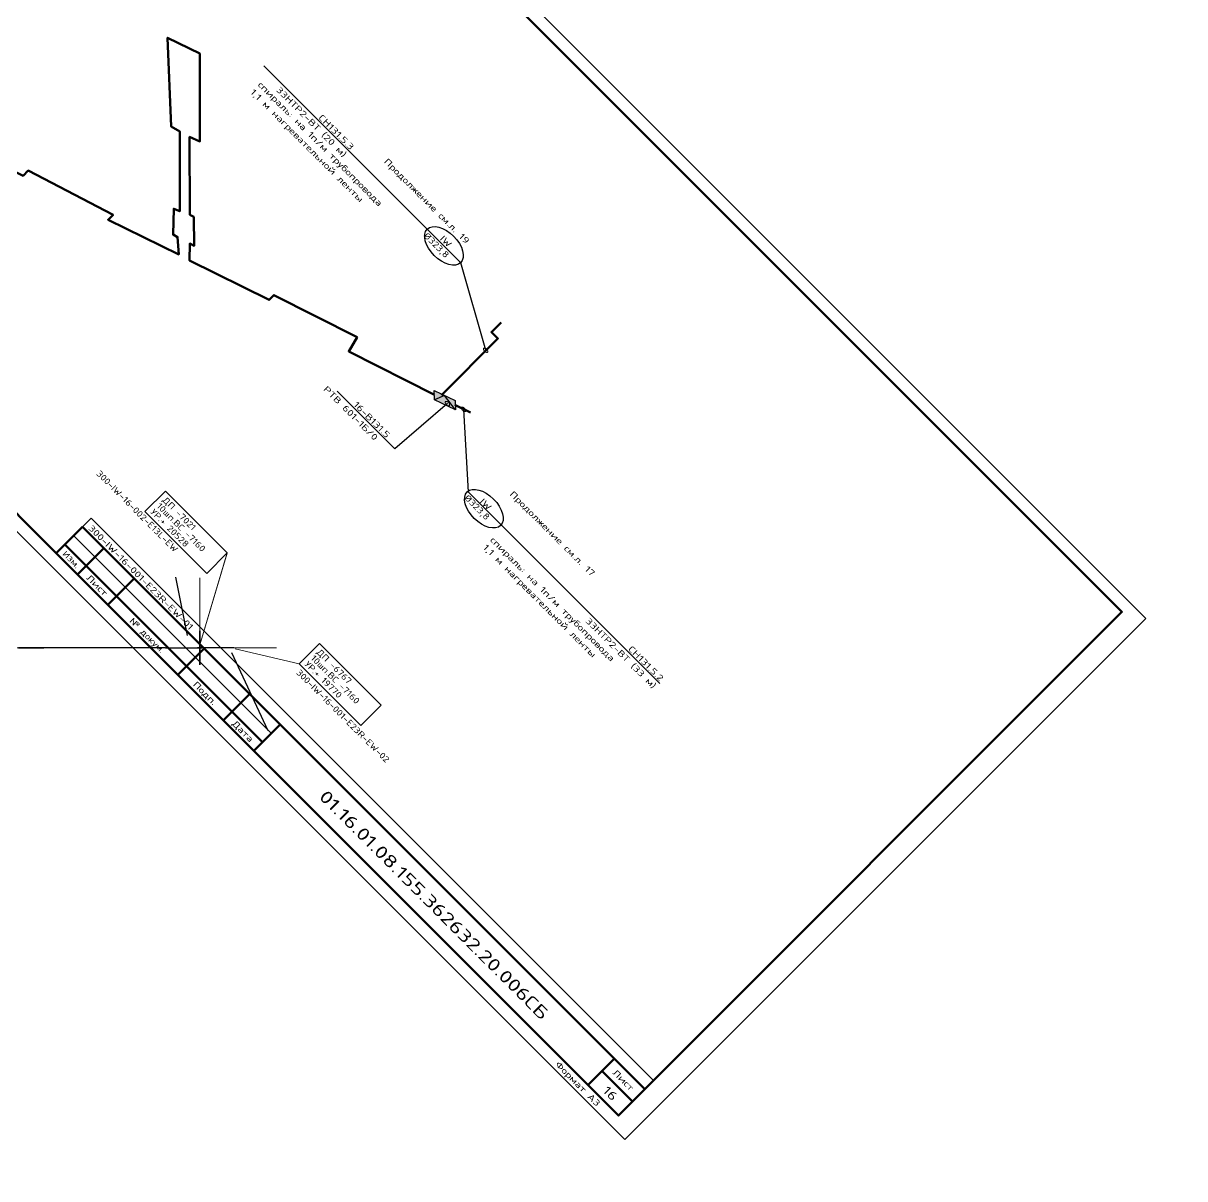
# Model space of a CAD drawing. Header units: millimetres. Extents: x -1501 to 8157, y -8271 to 1386.
# Drawn here: x 6161.1 to 6431.4, y -6271.6 to -6002.8 of the extents above; entities that cross this region are included whole.
import ezdxf
from ezdxf import colors
from ezdxf.entities.mleader import LeaderData, LeaderLine
from ezdxf.enums import TextEntityAlignment as Align
from ezdxf.math import Vec2, Vec3

# ---------------------------------------------------------------- set-up
doc = ezdxf.new("R2010")
doc.units = ezdxf.units.MM
doc.header["$MEASUREMENT"] = 0
for name, color, linetype, lineweight in [('--TEXT--', 7, 'Continuous', 25), ('OFORMLENIE', 7, 'Continuous', 25), ('подложка', 253, 'Continuous', 13), ('СН', 1, 'Continuous', 50)]:
    doc.layers.add(name, color=color, linetype=linetype, lineweight=lineweight)
doc.layers.add('Коробки', color=250, linetype='Continuous')
doc.layers.add('Построение', color=7, linetype='Continuous')
doc.layers.add('непечат', color=2, linetype='Continuous', plot=False)
doc.styles.add('GOST 2.304', font='CS_Gost2304.shx')
doc.styles.add('GOST_2.304', font='CS_Gost2304.shx', dxfattribs={"height": 2.5})
doc.styles.add('GOST_2.304_07', font='CS_Gost2304.shx', dxfattribs={"width": 0.7})
doc.styles.add('GOST_2.304_09', font='CS_Gost2304.shx', dxfattribs={"width": 0.9})
doc.styles.add('Style-CS_Gost2304', font='CS_Gost2304.shx')
doc.styles.add('TNR_30', font='times.ttf', dxfattribs={"height": 3})

# ---------------------------------------------------------------- blocks, each defined once
blk = doc.blocks.new('TerminatorOpen_0.4')
at = {"color": 0, "linetype": 'ByBlock', "lineweight": -2}
for q in [(-1, 0.2), (-1, 0), (-1, -0.2)]:
    blk.add_line((0, 0), q, dxfattribs=at)
blk = doc.blocks.new('_DotSmall')
at = {"color": 0, "linetype": 'ByBlock', "const_width": 0.5}
blk.add_lwpolyline([(-0.0625, 0, 1), (0.0625, 0, 1)], format="xyb", close=True, dxfattribs=at)
blk = doc.blocks.new('A$C612D6D77')
at = {"layer": 'Коробки', "linetype": 'ByBlock', "ltscale": 0.5}
h = blk.add_hatch(color=3, dxfattribs=at)
h.paths.add_polyline_path([(300, 300), (0, 300), (0, 0)])
h.paths.add_polyline_path([(600, 0), (600, 300), (300, 300)])
at = {"layer": 'Коробки', "linetype": 'ByBlock', "ltscale": 0.5, "true_color": 0xffffff}
blk.add_hatch(color=7, dxfattribs=at).paths.add_polyline_path([(0, 0), (600, 0), (300, 300)])
at = {"layer": 'Коробки', "linetype": 'ByBlock', "ltscale": 0.5}
for p, q in [((0, 0), (300, 300)), ((300, 300), (600, 0))]:
    blk.add_line(p, q, dxfattribs=at)
blk.add_lwpolyline([(0, 0), (600, 0), (600, 300), (0, 300)], close=True, dxfattribs=at)
blk = doc.blocks.new('*U21')
at = {"color": 0, "linetype": 'ByBlock', "lineweight": -2}
blk.add_lwpolyline([(420, 297), (0, 297), (0, 0), (420, 0)], close=True, dxfattribs=at)
at = {"color": 0, "linetype": 'ByBlock', "lineweight": 50}
blk.add_lwpolyline([(20, 292), (415, 292), (415, 5), (20, 5)], close=True, dxfattribs=at)
at = {"color": 0, "linetype": 'ByBlock', "lineweight": -2, "style": 'GOST_2.304'}
blk.add_text('Формат А3', height=2.5, dxfattribs=at).set_placement((410, 2.5), align=Align.MIDDLE_RIGHT)
at = {"color": 0, "linetype": 'ByBlock', "lineweight": -2, "style": 'TNR_30'}
blk.add_attdef('ВЕРХНИЙ_НОМЕР_ЛИСТА', text='', height=3, dxfattribs=at).set_placement((410, 287), align=Align.MIDDLE_CENTER)
blk = doc.blocks.new('ST_2a_dyn')
at = {"color": 0, "linetype": 'ByBlock', "lineweight": 50, "extrusion": (0, 1, 0)}
for p, q in [((-185, 15), (0, 15)), ((-10, 8), (0, 8)), ((-185, 5), (-120, 5)), ((-185, 0), (0, 0))]:
    blk.add_line(p, q, dxfattribs=at)
at = {"color": 0, "linetype": 'ByBlock', "lineweight": 50, "extrusion": (1, 0, 0)}
for p, q in [((-185, 0), (-185, 15)), ((-178, 15), (-178, 0)), ((-168, 15), (-168, 0)), ((-145, 15), (-145, 0)), ((-130, 15), (-130, 0)), ((-120, 0), (-120, 15)), ((-10, 0), (-10, 15))]:
    blk.add_line(p, q, dxfattribs=at)
at = {"color": 0, "linetype": 'ByBlock', "lineweight": 50}
blk.add_line((0, 15), (0, 0), dxfattribs=at)
at = {"color": 0, "linetype": 'ByBlock', "lineweight": -2, "extrusion": (0, 1, 0)}
blk.add_line((-185, 10), (-120, 10), dxfattribs=at)
at = {"color": 0, "linetype": 'ByBlock', "lineweight": -2, "style": 'GOST_2.304'}
for s, p in [('Лист', (-5, 11.5)), ('Лист', (-173, 2.5)), ('Подп.', (-137.5, 2.5)), ('Дата', (-125, 2.5))]:
    blk.add_text(s, height=2.5, dxfattribs=at).set_placement(p, align=Align.MIDDLE_CENTER)
at = {"color": 0, "linetype": 'ByBlock', "lineweight": -2, "width": 0.9}
for s, style, p in [('Изм.', 'GOST_2.304', (-181.5, 2.5)), ('№ докум.', 'GOST_2.304_09', (-156.5, 2.5))]:
    blk.add_text(s, height=2.5, dxfattribs=dict(at, style=style)).set_placement(p, align=Align.MIDDLE_CENTER)
at = {"color": 0, "linetype": 'ByBlock', "lineweight": -2}
for tag, height, style, flags, p in [('ИЗМ_2', 2.5, 'GOST_2.304', 12, (-181.5, 12.5)), ('ЛИСТ_2', 2.5, 'GOST_2.304', 12, (-173, 12.5)), ('N_ДОК_2', 2.5, 'GOST_2.304_09', 12, (-156.5, 12.5)), ('ИЗМ_1', 2.5, 'GOST_2.304', 12, (-181.5, 7.5)), ('ЛИСТ_1', 2.5, 'GOST_2.304', 12, (-173, 7.5)), ('N_ДОК_1', 2.5, 'GOST_2.304_09', 12, (-156.5, 7.5)), ('ШИФР', 5, 'GOST_2.304', 4, (-65, 7.5)), ('LIST', 3.5, 'GOST_2.304', 4, (-5, 4))]:
    blk.add_attdef(tag, text='', height=height, dxfattribs=dict(at, style=style, flags=flags)).set_placement(p, align=Align.MIDDLE_CENTER)
at = {"color": 0, "linetype": 'ByBlock', "lineweight": -2, "style": 'GOST_2.304_07', "width": 0.7, "flags": 12}
for tag, p in [('ДАТА_2', (-125, 12.5)), ('ДАТА_1', (-125, 7.5))]:
    blk.add_attdef(tag, text='', height=2.5, dxfattribs=at).set_placement(p, align=Align.MIDDLE_CENTER)

msp = doc.modelspace()

# ---------------------------------------------------------------- hatches: boundary and pattern name
at = {"layer": 'подложка', "extrusion": (1.96262e-16, 1, -3.92523e-17)}
h = msp.add_hatch(color=252, dxfattribs=at)
edge = h.paths.add_edge_path()
edge.add_arc((-6194.26, 229.29), 1, 180, 540)
at = {"layer": 'подложка', "extrusion": (1, 3.92523e-17, 1.17757e-16)}
h = msp.add_hatch(color=252, dxfattribs=at)
edge = h.paths.add_edge_path()
edge.add_arc((-6148.12, 237.23), 1, -90, 270)
at = {"layer": 'подложка', "extrusion": (1.96262e-16, 1, -3.92523e-17)}
h = msp.add_hatch(color=252, dxfattribs=at)
edge = h.paths.add_edge_path()
edge.add_arc((-6210.15, 229.29), 1, 180, 540)
at = {"layer": 'Построение', "linetype": 'Continuous', "lineweight": 30, "extrusion": (-1.96262e-16, -1, 3.92523e-17)}
h = msp.add_hatch(color=256, dxfattribs=at)
edge = h.paths.add_edge_path()
edge.add_arc((6165.97, 229.29), 1, 180, 540)
at = {"layer": 'Построение', "linetype": 'Continuous', "lineweight": 30, "extrusion": (1, 3.92523e-17, 1.17757e-16)}
h = msp.add_hatch(color=256, dxfattribs=at)
edge = h.paths.add_edge_path()
edge.add_arc((-6148.12, 266.49), 1, -90, 270)

# ---------------------------------------------------------------- linework, layer by layer
at = {"layer": '--TEXT--', "extrusion": (-0.57735, -0.57735, 0.57735)}
for p, q in [((6199.35, -6145.29, 272.42), (6196.63, -6131.69, 283.3)), ((6209.57, -6149.24, 227.59), (6218.05, -6167.35, 217.96))]:
    msp.add_line(p, q, dxfattribs=at)
for centre in [(8707.08, 250.37), (8756.88, 186.87)]:
    msp.add_circle(centre, 5.51, dxfattribs=at)
at = {"layer": 'OFORMLENIE', "extrusion": (-0.57735, -0.57735, 0.57735)}
for q in [(6174.94, -6120.01, 54.93), (6307.83, -6248.82, 59.01)]:
    msp.add_line((6176.98, -6117.97, 59.01), q, dxfattribs=at)
at = {"layer": 'непечат', "color": 3, "extrusion": (-0.57735, -0.57735, 0.57735)}
msp.add_lwpolyline([(-1387.86, 992.34), (10962.33, 992.34), (10962.33, -1271.92), (-1387.86, -1271.92)], close=True, dxfattribs=at)
at = {"layer": 'подложка', "color": 252, "extrusion": (-0.57735, -0.57735, 0.57735)}
for p, q in [((6202.21, -6147.42, 273.16), (6208.58, -6126.07, 300.87)), ((6202.21, -6147.42, 273.16), (6208.57, -6126.14, 300.79)), ((6210.46, -6148.35, 229.38), (6225.34, -6151.83, 240.78))]:
    msp.add_line(p, q, dxfattribs=at)
at = {"layer": 'подложка', "color": 252, "extrusion": (-1, 5.55112e-17, -5.55112e-17)}
for p, q in [((6202.21, -6148.12, 229.29), (6202.21, -6131.87, 229.29)), ((6202.21, -6148.12, 270.46), (6202.21, -6131.87, 270.46)), ((6202.21, -6133.12, 231.79), (6202.21, -6133.12, 267.96))]:
    msp.add_line(p, q, dxfattribs=at)
at = {"layer": 'подложка', "color": 252, "extrusion": (1, -5.55112e-17, 5.55112e-17)}
for p, q in [((6202.21, -6144.12, 272.45), (6202.21, -6144.12, 274.45)), ((6202.21, -6144.12, 274.45), (6202.21, -6144.12, 276.42)), ((6202.21, -6145.29, 237.23), (6202.21, -6145.29, 229.29)), ((6202.21, -6145.29, 237.23), (6202.21, -6145.29, 266.49)), ((6202.21, -6145.29, 286.35), (6202.21, -6145.29, 276.42)), ((6202.21, -6150.95, 237.23), (6202.21, -6150.95, 234.95)), ((6202.21, -6150.95, 237.23), (6202.21, -6150.95, 266.49)), ((6202.21, -6150.95, 286.35), (6202.21, -6150.95, 276.42)), ((6202.21, -6152.12, 272.45), (6202.21, -6152.12, 274.45)), ((6202.21, -6152.12, 274.45), (6202.21, -6152.12, 276.42))]:
    msp.add_line(p, q, dxfattribs=at)
at = {"layer": 'подложка', "color": 252, "extrusion": (-5.55112e-17, -1, 5.55112e-17)}
for p, q in [((6025.95, -6148.12, 207.29), (6207.65, -6148.12, 207.29)), ((6162, -6148.12, 229.29), (6162, -6148.12, 213.04)), ((6164.5, -6148.12, 214.29), (6199.71, -6148.12, 214.29)), ((6202.21, -6148.12, 229.29), (6202.21, -6148.12, 213.04)), ((6202.21, -6148.12, 229.29), (6202.21, -6148.12, 213.04)), ((6204.71, -6148.12, 214.29), (6207.65, -6148.12, 214.29)), ((6210.15, -6148.12, 229.29), (6210.15, -6148.12, 213.04)), ((6210.15, -6148.12, 229.29), (6210.15, -6148.12, 206.04))]:
    msp.add_line(p, q, dxfattribs=at)
at = {"layer": 'подложка', "color": 252}
for p, q in [((6194.26, -6148.12, 232.12), (6165.97, -6148.12, 232.12)), ((6194.26, -6148.12, 226.46), (6165.97, -6148.12, 226.46)), ((6194.26, -6148.12, 232.12), (6199.38, -6148.12, 232.12)), ((6194.26, -6148.12, 226.46), (6202.21, -6148.12, 226.46)), ((6202.21, -6148.12, 286.35), (6202.21, -6148.12, 276.42)), ((6210.15, -6148.12, 226.46), (6202.21, -6148.12, 226.46)), ((6210.15, -6148.12, 232.12), (6205.03, -6148.12, 232.12)), ((6220.07, -6148.12, 229.29), (6210.15, -6148.12, 229.29)), ((6220.07, -6148.12, 232.12), (6210.15, -6148.12, 232.12)), ((6220.07, -6148.12, 226.46), (6210.15, -6148.12, 226.46))]:
    msp.add_line(p, q, dxfattribs=at)
at = {"layer": 'подложка', "color": 252, "extrusion": (1, -5.55112e-17, 5.55112e-17), "elevation": 6202.21, "flags": 128}
msp.add_lwpolyline([(-6145.14, 273.44), (-6147.13, 276.42), (-6149.11, 276.42), (-6151.1, 273.44)], dxfattribs=at)
at = {"layer": 'подложка', "color": 252}
for points in [[(6194.21, -6111.7, 300.87), (6208.58, -6126.07, 300.87), (6203.84, -6130.81, 291.4), (6189.47, -6116.44, 291.4)], [(6202.21, -6144.15, 272.45), (6202.21, -6144.15, 273.44), (6202.21, -6152.09, 273.44), (6202.21, -6152.09, 272.45)], [(6230.08, -6147.09, 250.25), (6244.45, -6161.46, 250.25), (6239.71, -6166.2, 240.78), (6225.35, -6151.83, 240.78)]]:
    msp.add_3dface(points, dxfattribs=at)
at = {"layer": 'Построение', "linetype": 'Continuous', "lineweight": 30, "extrusion": (1, -5.55112e-17, 5.55112e-17)}
for p, q in [((6202.21, -6144.12, 270.46), (6202.21, -6144.12, 268.46)), ((6202.21, -6144.12, 268.46), (6202.21, -6144.12, 266.49)), ((6202.21, -6152.12, 270.46), (6202.21, -6152.12, 268.46)), ((6202.21, -6152.12, 268.46), (6202.21, -6152.12, 266.49))]:
    msp.add_line(p, q, dxfattribs=at)
at = {"layer": 'Построение', "linetype": 'Continuous', "lineweight": 30}
for p, q in [((6162, -6148.12, 233.29), (6164, -6148.12, 233.29)), ((6162, -6148.12, 225.29), (6164, -6148.12, 225.29)), ((6164, -6148.12, 233.29), (6165.97, -6148.12, 233.29)), ((6164, -6148.12, 225.29), (6165.97, -6148.12, 225.29)), ((6194.26, -6148.12, 229.29), (6165.97, -6148.12, 229.29)), ((6202.21, -6148.12, 237.23), (6202.21, -6148.12, 266.49))]:
    msp.add_line(p, q, dxfattribs=at)
at = {"layer": 'Построение', "lineweight": 30, "extrusion": (-5.55112e-17, -1, 5.55112e-17)}
for p, q in [((6194.26, -6148.12, 229.29), (6202.21, -6148.12, 229.29)), ((6202.21, -6148.12, 229.29), (6202.21, -6148.12, 237.23)), ((6210.15, -6148.12, 229.29), (6202.21, -6148.12, 229.29))]:
    msp.add_line(p, q, dxfattribs=at)
at = {"layer": 'Построение', "linetype": 'Continuous', "lineweight": 30, "extrusion": (-1, 5.55112e-17, -5.55112e-17)}
for p, q in [((6202.21, -6148.37, 270.21), (6202.21, -6147.87, 270.71)), ((6202.21, -6147.87, 270.21), (6202.21, -6148.37, 270.71))]:
    msp.add_line(p, q, dxfattribs=at)
at = {"layer": 'Построение', "linetype": 'Continuous', "lineweight": 30, "extrusion": (-1, 5.55112e-17, -5.55112e-17), "elevation": -6202.21, "flags": 128}
msp.add_lwpolyline([(6145.14, 269.47), (6147.13, 266.49), (6149.11, 266.49), (6151.1, 269.47)], dxfattribs=at)
at = {"layer": 'Построение', "linetype": 'Continuous', "lineweight": 30, "extrusion": (5.55112e-17, 1, -5.55112e-17), "elevation": -6148.12, "flags": 128}
msp.add_lwpolyline([(-6162.99, 232.27), (-6165.97, 230.28), (-6165.97, 228.3), (-6162.99, 226.31)], dxfattribs=at)
at = {"layer": 'Построение', "linetype": 'Continuous', "lineweight": 30}
for points in [[(6202.21, -6144.15, 270.46), (6202.21, -6144.15, 269.47), (6202.21, -6152.09, 269.47), (6202.21, -6152.09, 270.46)], [(6160.01, -6148.12, 227.8), (6162, -6148.12, 227.8), (6162, -6148.12, 230.78), (6160.01, -6148.12, 230.78)], [(6162, -6148.12, 233.26), (6162.99, -6148.12, 233.26), (6162.99, -6148.12, 225.32), (6162, -6148.12, 225.32)], [(6202.7, -6148.12, 229.79), (6201.71, -6148.12, 229.79), (6201.71, -6148.12, 228.79), (6202.7, -6148.12, 228.79)], [(6202.21, -6149.61, 270.46), (6202.21, -6149.61, 272.45), (6202.21, -6146.63, 272.45), (6202.21, -6146.63, 270.46)]]:
    msp.add_3dface(points, dxfattribs=at)
at = {"layer": 'СН', "extrusion": (-0.57735, -0.57735, 0.57735)}
for points in [[(8606.2, 138.63), (8626.29, 150.42), (8626.29, 153.34), (8647.53, 164.92), (8647.53, 162.09), (8664.85, 172.35), (8661.81, 176.98), (8660.65, 176.41), (8656.49, 183.94), (8657.9, 184.96), (8644.82, 207.71), (8642.59, 206.61), (8627.37, 230.88), (8635.27, 235.54), (8649.74, 210.56), (8647.3, 208.93), (8660.12, 186.76), (8661.13, 187.33), (8665.96, 179.21), (8664.87, 178.53), (8667.57, 173.7), (8687.2, 185.11), (8687.2, 187.89), (8707.79, 199.61), (8708.78, 193.16), (8730, 205.25)], [(8731.2, 207.17), (8731.2, 239.35), (8729.07, 239.35), (8729.07, 244.82)], [(8735, 208.14), (8738.85, 210.48)]]:
    msp.add_lwpolyline(points, dxfattribs=at)

# ---------------------------------------------------------------- block references
at = {"layer": 'OFORMLENIE', "extrusion": (-0.57735, -0.57735, 0.57735)}
msp.add_blockref('*U21', (8463.84, 47.27), dxfattribs=at)
ref = msp.add_blockref('ST_2a_dyn', (8878.84, 52.27), dxfattribs=at)
ref.add_attrib('LIST', '16', dxfattribs={"layer": '0', "color": 0, "linetype": 'ByBlock', "lineweight": -2, "extrusion": (-0.57735, -0.57735, 0.57735), "height": 3.5, "style": 'GOST_2.304'}).set_placement((8873.84, 56.27), align=Align.MIDDLE_CENTER)
ref.add_attrib('ШИФР', '01.16.01.08.155.362632.20.006СБ', dxfattribs={"layer": '0', "color": 0, "linetype": 'ByBlock', "lineweight": -2, "extrusion": (-0.57735, -0.57735, 0.57735), "height": 5, "style": 'GOST_2.304'}).set_placement((8813.84, 59.77), align=Align.MIDDLE_CENTER)
at = {"layer": 'Коробки', "linetype": 'ByBlock', "extrusion": (-0.57735, -0.57735, 0.57735), "xscale": -0.01000000000000001, "yscale": 0.01000000000000002, "zscale": 0.01000000000000003, "rotation": 32.06484978884831}
msp.add_blockref('A$C612D6D77', (8735.94, 206.95), dxfattribs=at)
at = {"layer": 'подложка', "color": 252, "extrusion": (-1, 5.55112e-17, -5.55112e-17), "xscale": 2.5, "yscale": 2.5, "zscale": 2.5}
for p, rotation in [((6133.12, 229.29, -6202.21), 269.9999999999999), ((6133.12, 270.46, -6202.21), 89.99999999999997)]:
    msp.add_blockref('TerminatorOpen_0.4', p, dxfattribs=dict(at, rotation=rotation))
at = {"layer": 'подложка', "color": 252, "extrusion": (-5.55112e-17, -1, 5.55112e-17), "xscale": 2.5, "yscale": 2.5, "zscale": 2.5, "rotation": 180}
for p in [(6162, 214.29, 6148.12), (6202.21, 214.29, 6148.12)]:
    msp.add_blockref('TerminatorOpen_0.4', p, dxfattribs=at)
at = {"layer": 'подложка', "color": 252, "extrusion": (-5.55112e-17, -1, 5.55112e-17), "xscale": 2.5, "yscale": 2.5, "zscale": 2.5}
for p in [(6202.21, 214.29, 6148.12), (6210.15, 214.29, 6148.12), (6210.15, 207.29, 6148.12)]:
    msp.add_blockref('TerminatorOpen_0.4', p, dxfattribs=at)

# ---------------------------------------------------------------- texts
at = {"layer": '--TEXT--', "extrusion": (-0.57735, -0.57735, 0.57735), "style": 'GOST 2.304'}
for s, p in [('1,1 м нагревательной ленты', (8649.92, 238.66)), ('спираль: на 1п/м трубопровода', (8649.95, 242.92)), ('1,1 м нагревательной ленты', (8763.1, 175.27)), ('спираль: на 1п/м трубопровода', (8763.06, 179.41))]:
    msp.add_text(s, height=2.5, dxfattribs=at).set_placement(p)
at = {"layer": '--TEXT--', "extrusion": (-0.57735, -0.57735, 0.57735), "style": 'GOST 2.304', "width": 0.9}
for p in [(8702.06, 247.18), (8751.87, 184.06)]:
    msp.add_text('%%C323,8', height=2.5, rotation=360, dxfattribs=at).set_placement(p)
at = {"layer": '--TEXT--', "extrusion": (-0.57735, -0.57735, 0.57735), "style": 'GOST 2.304'}
for s, p in [('IW', (8705.22, 250.94)), ('PTВ 601-1Б/0', (8710.8, 174.87)), ('IW', (8755.02, 187.44))]:
    msp.add_text(s, height=2.5, rotation=360, dxfattribs=at).set_placement(p)
at = {"layer": '--TEXT--', "extrusion": (-0.57735, -0.57735, 0.57735), "char_height": 2.5, "width": 44.9268, "attachment_point": 1, "text_direction": (0.707107, -0.707107, 0), "style": 'GOST 2.304'}
for s, insert in [('Продолжение см.л. 19', (6245.97, -6034.11, 211.85)), ('Продолжение см.л. 17', (6275.23, -6111.5, 163.73))]:
    msp.add_mtext(s, dxfattribs=dict(at, insert=insert))
at = {"layer": 'OFORMLENIE', "extrusion": (-0.57735, -0.57735, 0.57735), "style": 'GOST 2.304'}
msp.add_text('300-IW-16-001-E23R-EW-01', height=2.5, rotation=360, dxfattribs=at).set_placement((8695.01, 69.53), align=Align.MIDDLE_LEFT)
at = {"layer": 'подложка', "color": 252, "extrusion": (-0.57735, -0.57735, 0.57735), "style": 'Style-CS_Gost2304', "width": 0.875}
for s, p in [('300-IW-16-002-E13L-EW', (8687.36, 265.62, 126.07)), ('ДП -7021', (8702.59, 276.94, 126.07)), ('УР.+ 20528', (8702.59, 270.14, 126.07)), ('10шп.ВС -7160', (8702.59, 273.54, 126.07)), ('ДП -6767', (8752.98, 235.81, 96.57)), ('УР.+ 19770', (8752.98, 229.01, 96.57)), ('10шп.ВС -7160', (8752.98, 232.41, 96.57)), ('300-IW-16-001-E23R-EW-02', (8752.98, 224.19, 96.57))]:
    msp.add_text(s, height=2.5, rotation=360, dxfattribs=at).set_placement(p, align=Align.MIDDLE_LEFT)
at = {"layer": 'подложка', "color": 252, "extrusion": (-1, 5.55112e-17, -5.55112e-17), "insert": (6202.21, -6129.99, 250.75), "char_height": 2.5, "attachment_point": 5, "text_direction": (0, 0, 1), "style": 'GOST_2.304'}
msp.add_mtext('\\A1;754', dxfattribs=at)
at = {"layer": 'подложка', "color": 252, "extrusion": (-5.55112e-17, -1, 5.55112e-17), "char_height": 2.5, "attachment_point": 5, "text_direction": (1, 0, 0), "style": 'GOST_2.304'}
for s, insert in [('\\A1;662', (6182.98, -6148.12, 217.42)), ('\\A1;254', (6207.05, -6148.12, 217.42))]:
    msp.add_mtext(s, dxfattribs=dict(at, insert=insert))

# ---------------------------------------------------------------- leaders
at = {"layer": '--TEXT--'}
ml = msp.add_multileader_mtext('Standard', dxfattribs=at)
ml.set_content('СН131.5.3\\P33НТР2-ВТ (20 м)', color=7, style='GOST 2.304')
ml.set_leader_properties()
ml.set_arrow_properties(name='DOTSMALL')
ml.build(insert=Vec2(0, 0))
ml.multileader.update_dxf_attribs({"text_left_attachment_type": 6, "text_right_attachment_type": 6, "dogleg_length": 11.2, "arrow_head_size": 2.5})
ctx = ml.context
ctx.base_point, ctx.char_height, ctx.arrow_head_size, ctx.plane_origin, ctx.plane_x_axis, ctx.plane_y_axis = Vec3(6215.92, -6011.51, 204.41), 2.5, 2.5, Vec3(6364.4, -6103.22, 261.17), Vec3(0.707107, -0.707107, 0), Vec3(0.408248, 0.408248, 0.816497)
ctx.left_attachment, ctx.right_attachment, ctx.text_align_type = 6, 6, 2
notes = []
notes.append((ctx, [(0, (1, 1, 0), (6262.98, -6058.58, 204.41), (-0.707107, 0.707107, 0), 34.68, [(0, [(6268.75, -6078.9, 189.86)], 0, [])])]))
ctx.mtext.insert, ctx.mtext.text_direction, ctx.mtext.defined_height, ctx.mtext.alignment, ctx.mtext.flow_direction, ctx.mtext.extrusion = Vec3(6238.27, -6031.42, 206.86), Vec3(0.707107, -0.707107, 0), 0.0309, 3, 5, Vec3(-0.57735, -0.57735, 0.57735)
ml = msp.add_multileader_mtext('Standard', dxfattribs=at)
ml.set_content('16-В131.5', color=7, style='GOST 2.304')
ml.set_leader_properties()
ml.set_arrow_properties(name='DOTSMALL')
ml.build(insert=Vec2(0, 0))
ml.multileader.update_dxf_attribs({"text_left_attachment_type": 6, "text_right_attachment_type": 6, "dogleg_length": 11.2, "arrow_head_size": 2.5})
ctx = ml.context
ctx.base_point, ctx.char_height, ctx.arrow_head_size, ctx.plane_origin, ctx.plane_x_axis, ctx.plane_y_axis = Vec3(6234.27, -6088.49, 145.78), 2.5, 2.5, Vec3(6322.57, -6148, 174.57), Vec3(0.707107, -0.707107, 0), Vec3(0.408248, 0.408248, 0.816497)
ctx.left_attachment, ctx.right_attachment, ctx.text_align_type = 6, 6, 2
notes.append((ctx, [(0, (1, 1, 0), (6247.58, -6101.8, 145.78), (-0.707107, 0.707107, 0), 1.03, [(0, [(6259.85, -6091.32, 168.54)], 0, [])])]))
ctx.mtext.insert, ctx.mtext.text_direction, ctx.mtext.defined_height, ctx.mtext.alignment, ctx.mtext.flow_direction, ctx.mtext.extrusion = Vec3(6246.66, -6098.43, 148.23), Vec3(0.707107, -0.707107, 0), 0.0309, 3, 5, Vec3(-0.57735, -0.57735, 0.57735)
ml = msp.add_multileader_mtext('Standard', dxfattribs=at)
ml.set_content('СН131.5.2\\P33НТР2-ВТ (33 м)', color=7, style='GOST 2.304')
ml.set_leader_properties()
ml.set_arrow_properties(name='DOTSMALL')
ml.build(insert=Vec2(0, 0))
ml.multileader.update_dxf_attribs({"text_left_attachment_type": 6, "text_right_attachment_type": 6, "dogleg_length": 11.2, "arrow_head_size": 2.5})
ctx = ml.context
ctx.base_point, ctx.char_height, ctx.arrow_head_size, ctx.plane_origin, ctx.plane_x_axis, ctx.plane_y_axis = Vec3(6287.96, -6135.13, 152.83), 2.5, 2.5, Vec3(6412.13, -6163.21, 248.92), Vec3(0.707107, -0.707107, 0), Vec3(0.408248, 0.408248, 0.816497)
ctx.left_attachment, ctx.right_attachment, ctx.text_align_type = 6, 6, 2
notes.append((ctx, [(1, (1, 1, 0), (6264.66, -6111.83, 152.83), (0.707107, -0.707107, 0), 32.94, [(0, [(6263.62, -6092.66, 170.96)], 0, [])])]))
ctx.mtext.insert, ctx.mtext.text_direction, ctx.mtext.defined_height, ctx.mtext.alignment, ctx.mtext.flow_direction, ctx.mtext.extrusion = Vec3(6310.31, -6155.03, 155.28), Vec3(0.707107, -0.707107, 0), 0.0309, 3, 5, Vec3(-0.57735, -0.57735, 0.57735)
for ctx, leaders in notes:
    for number, flags, end, landing, length, lines in leaders:
        leader = LeaderData()
        leader.index, (leader.has_last_leader_line, leader.has_dogleg_vector, leader.attachment_direction) = number, flags
        leader.last_leader_point, leader.dogleg_vector, leader.dogleg_length = Vec3(end), Vec3(landing), length
        for number, points, colour, breaks in lines:
            line = LeaderLine()
            line.index, line.vertices, line.color, line.breaks = number, Vec3.list(points), colors.encode_raw_color(colour), breaks
            leader.lines.append(line)
        ctx.leaders.append(leader)

doc.saveas('drawing.dxf')
